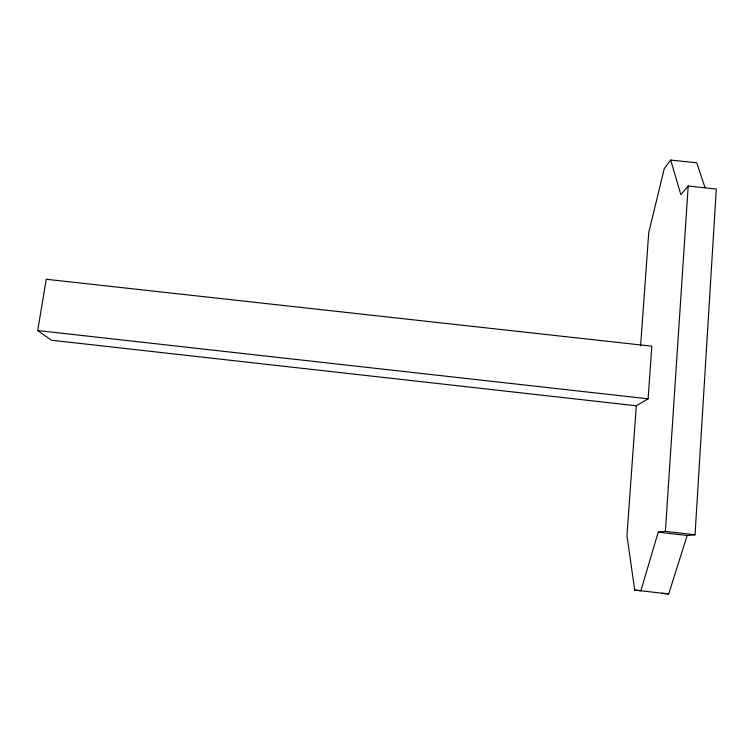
<?xml version="1.0" encoding="UTF-8"?>
<svg xmlns="http://www.w3.org/2000/svg" width="754" height="754" viewBox="0 0 754 754"><rect width="100%" height="100%" fill="white"/><g stroke="black" fill="none" stroke-linecap="round" stroke-linejoin="round"><path stroke-width="1.13" d="M636.291 405.775L51.395 340.214L37.7 330.535L46.277 279.263L651.805 346.19L648.12 398.819L636.291 405.775L626.96 535.557L634.698 590.09L640.891 590.702L658.204 532.154L687.139 535.491L695.028 534.793L716.3 189.018L688.195 186.031L680.871 194.655L670.692 160.046L696.734 162.807L705.065 187.803M658.204 532.154L665.377 531.381L688.195 186.031M640.598 345.935L648.751 232.486L664.265 168.613L670.692 160.046M661.899 593.266L668.723 593.954L687.139 535.491M37.7 330.535L648.12 398.819M665.377 531.381L695.028 534.793M634.698 590.09L668.723 593.954"/></g></svg>
